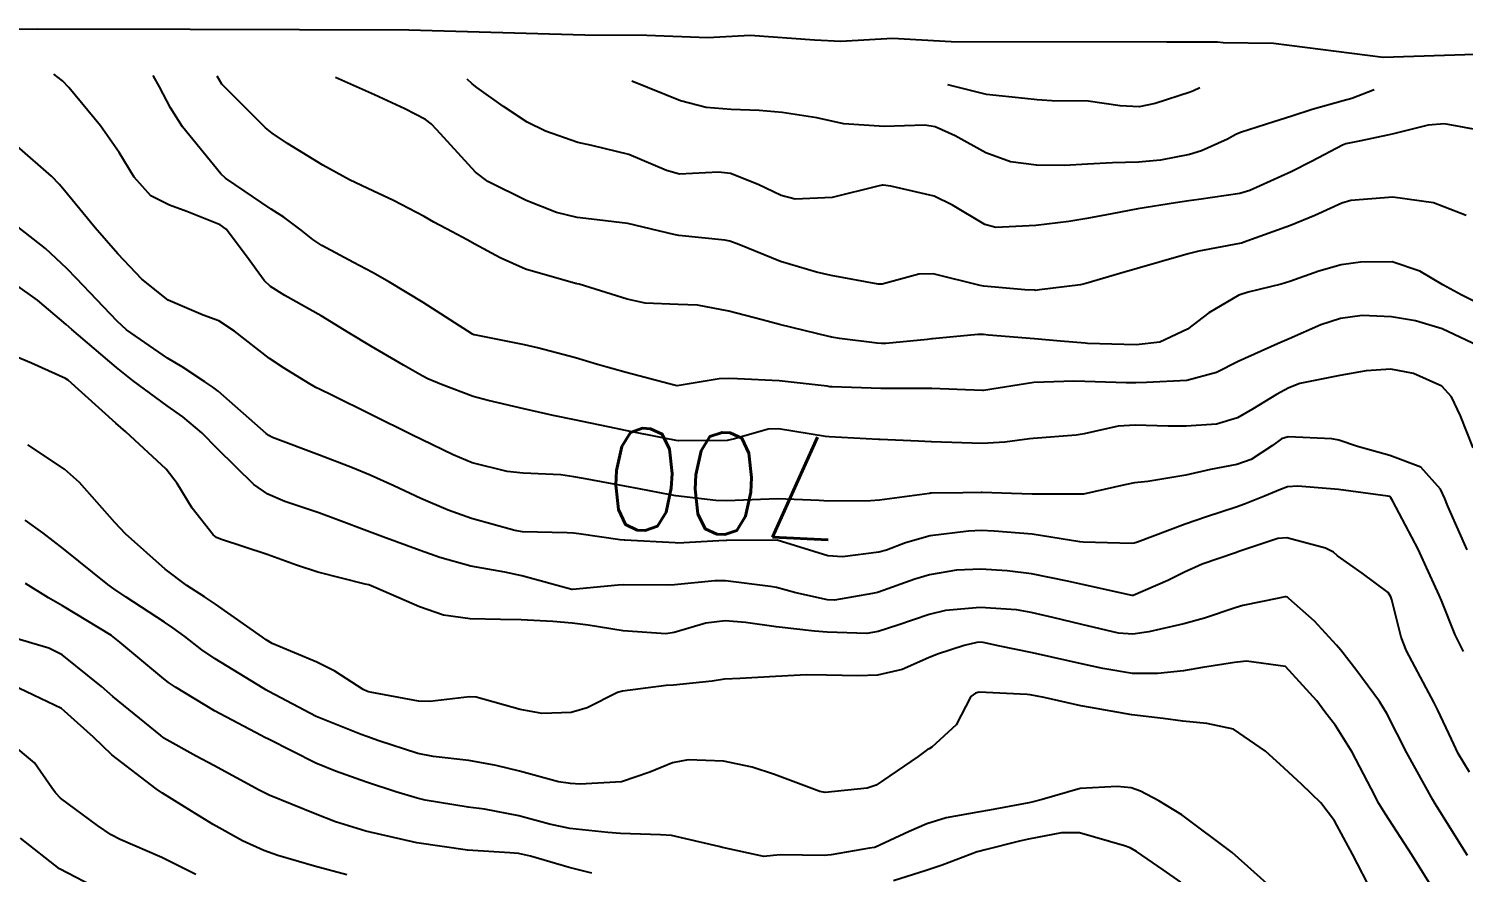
# Model space of a CAD drawing. Header units: metres. Extents: x 292545 to 299085, y 7450245 to 7463078.
# Drawn here: x 294622.7 to 294679, y 7462902.9 to 7462936 of the extents above; entities that cross this region are included whole.
import ezdxf
from ezdxf.enums import TextEntityAlignment as Align

# ---------------------------------------------------------------- set-up
doc = ezdxf.new("R2010")
doc.units = ezdxf.units.M
for name, color, linetype in [('Area', 45, 'Continuous'), ('Cotas', 45, 'Continuous'), ('Curvas de Nivel 1m', 11, 'Continuous'), ('Curvas de Nivel 5m', 15, 'Continuous')]:
    doc.layers.add(name, color=color, linetype=linetype)
doc.styles.add('Style-STANDARD', font='STANDARD.shx')

msp = doc.modelspace()

# ---------------------------------------------------------------- linework, layer by layer
at = {"layer": 'Area'}
msp.add_polyline3d([(294613.617, 7462935.879, 709.806), (294623.053, 7462935.99, 712.307), (294629.053, 7462935.97, 719.637), (294637.627, 7462935.94, 713.128), (294644.532, 7462935.749, 709.298), (294646.964, 7462935.739, 706.398), (294649.366, 7462935.645, 710.627), (294651.018, 7462935.741, 720.207), (294653.547, 7462935.557, 720.56), (294654.578, 7462935.504, 712.668), (294656.607, 7462935.622, 723.667), (294658.909, 7462935.489, 713.419), (294667.37, 7462935.48, 709.938), (294669.363, 7462935.471, 709.586), (294669.578, 7462935.453, 718.536), (294671.555, 7462935.425, 716.66), (294675.862, 7462934.869, 713.349), (294689.501, 7462935.318, 714.619)], dxfattribs=at)
at = {"layer": 'Curvas de Nivel 1m', "flags": 128}
for points, elevation in [([(294679.395, 7462919.537), (294678.895, 7462920.789), (294678.544, 7462921.546), (294678.157, 7462921.96), (294677.05, 7462922.455), (294676.163, 7462922.63), (294675.194, 7462922.558), (294674.161, 7462922.384), (294672.593, 7462922.059), (294672.156, 7462921.888), (294671.674, 7462921.635), (294670.728, 7462921.06), (294670.139, 7462920.72), (294669.325, 7462920.468), (294668.134, 7462920.383), (294667.423, 7462920.391), (294666.134, 7462920.432), (294665.456, 7462920.383), (294664.128, 7462920.087), (294663.813, 7462920.038), (294662.125, 7462919.901), (294661.982, 7462919.886), (294661.017, 7462919.757), (294660.122, 7462919.711), (294658.143, 7462919.77), (294658.123, 7462919.77), (294657.623, 7462919.795), (294656.124, 7462919.868), (294656.062, 7462919.872), (294654.125, 7462919.966), (294653.983, 7462919.983), (294652.129, 7462920.288), (294651.723, 7462920.272), (294650.407, 7462919.886), (294650.122, 7462919.833), (294648.219, 7462919.812), (294648.122, 7462919.825), (294647.651, 7462919.915), (294646.127, 7462920.223), (294645.769, 7462920.295), (294644.133, 7462920.633), (294643.297, 7462920.807), (294642.139, 7462921.072), (294640.744, 7462921.394), (294640.146, 7462921.554), (294638.907, 7462922.019), (294638.377, 7462922.248), (294638.156, 7462922.359), (294637.417, 7462922.781), (294636.168, 7462923.513), (294635.273, 7462924.059), (294634.183, 7462924.717), (294632.766, 7462925.52), (294632.199, 7462925.865), (294631.949, 7462926.103), (294631.258, 7462927.064), (294630.462, 7462928.118), (294630.225, 7462928.294), (294628.911, 7462928.821), (294628.232, 7462929.067), (294627.509, 7462929.424), (294626.845, 7462930.161), (294626.257, 7462931.124), (294625.524, 7462932.177), (294624.288, 7462933.682), (294624.035, 7462933.939), (294623.703, 7462934.2)], 701), ([(294679.585, 7462923.536), (294678.18, 7462924.21), (294677.135, 7462924.518), (294676.184, 7462924.685), (294675.038, 7462924.738), (294674.183, 7462924.62), (294673.421, 7462924.367), (294672.175, 7462923.815), (294671.717, 7462923.627), (294670.166, 7462922.925), (294669.322, 7462922.498), (294668.158, 7462922.181), (294666.572, 7462922.109), (294666.157, 7462922.096), (294665.77, 7462922.091), (294664.157, 7462922.142), (294663.725, 7462922.157), (294662.157, 7462922.105), (294660.177, 7462921.793), (294660.153, 7462921.791), (294660.133, 7462921.791), (294658.154, 7462921.863), (294658.079, 7462921.865), (294656.154, 7462921.87), (294654.246, 7462921.931), (294654.154, 7462921.938), (294654.039, 7462921.956), (294652.156, 7462922.171), (294650.522, 7462922.249), (294650.157, 7462922.26), (294649.807, 7462922.243), (294648.154, 7462921.976), (294648.086, 7462921.979), (294646.159, 7462922.501), (294645.029, 7462922.815), (294644.164, 7462923.072), (294642.675, 7462923.468), (294642.169, 7462923.582), (294640.202, 7462923.971), (294640.173, 7462923.976), (294640.157, 7462923.984), (294640.122, 7462924.001), (294638.191, 7462925.24), (294636.874, 7462926.043), (294636.207, 7462926.416), (294635.451, 7462926.817), (294634.217, 7462927.484), (294633.859, 7462927.715), (294633.4, 7462928.082), (294632.722, 7462928.587), (294632.231, 7462928.907), (294630.435, 7462930.118), (294630.245, 7462930.288), (294628.751, 7462932.135), (294628.28, 7462932.883), (294627.846, 7462933.704), (294627.593, 7462934.15)], 702), ([(294680.187, 7462924.898), (294678.923, 7462925.543), (294678.199, 7462925.939), (294677.298, 7462926.472), (294676.212, 7462926.838), (294674.977, 7462926.827), (294674.21, 7462926.72), (294673.339, 7462926.476), (294672.2, 7462926.062), (294671.861, 7462925.962), (294670.562, 7462925.644), (294670.192, 7462925.526), (294669.014, 7462924.832), (294668.178, 7462924.2), (294667.1, 7462923.686), (294666.172, 7462923.576), (294664.253, 7462923.638), (294664.172, 7462923.645), (294663.202, 7462923.73), (294662.174, 7462923.823), (294660.372, 7462923.964), (294660.175, 7462923.981), (294659.955, 7462923.992), (294658.173, 7462923.814), (294658.15, 7462923.813), (294657.982, 7462923.792), (294656.341, 7462923.639), (294656.171, 7462923.633), (294656.003, 7462923.645), (294654.529, 7462923.835), (294654.216, 7462923.882), (294654.173, 7462923.89), (294654.107, 7462923.907), (294652.178, 7462924.374), (294651.49, 7462924.56), (294650.188, 7462924.909), (294648.957, 7462925.137), (294648.192, 7462925.169), (294646.897, 7462925.218), (294646.195, 7462925.379), (294644.307, 7462925.958), (294644.224, 7462925.98), (294644.203, 7462925.985), (294644.171, 7462925.993), (294642.209, 7462926.545), (294641.211, 7462926.992), (294640.218, 7462927.538), (294639.923, 7462927.708), (294639.328, 7462928.013), (294638.605, 7462928.402), (294638.229, 7462928.623), (294637.029, 7462929.248), (294636.239, 7462929.611), (294635.302, 7462930.059), (294634.251, 7462930.629), (294632.868, 7462931.487), (294632.27, 7462931.883), (294632, 7462932.103), (294630.29, 7462933.817), (294630.103, 7462934.12)], 703), ([(294679.122, 7462928.653), (294678.237, 7462928.997), (294677.841, 7462929.158), (294676.241, 7462929.379), (294674.586, 7462929.25), (294674.238, 7462929.147), (294673.18, 7462928.664), (294672.229, 7462928.27), (294670.506, 7462927.646), (294670.298, 7462927.572), (294670.221, 7462927.554), (294668.624, 7462927.259), (294668.215, 7462927.154), (294667.075, 7462926.822), (294666.206, 7462926.578), (294665.532, 7462926.377), (294664.197, 7462925.983), (294663.979, 7462925.94), (294662.38, 7462925.738), (294662.212, 7462925.72), (294662.193, 7462925.721), (294662.174, 7462925.722), (294661.801, 7462925.746), (294660.195, 7462925.888), (294660.053, 7462925.914), (294658.202, 7462926.364), (294657.636, 7462926.361), (294656.195, 7462925.963), (294656.047, 7462925.961), (294654.2, 7462926.301), (294653.62, 7462926.428), (294652.208, 7462926.852), (294650.576, 7462927.518), (294650.221, 7462927.645), (294650.024, 7462927.686), (294648.223, 7462927.875), (294648.023, 7462927.912), (294646.227, 7462928.34), (294644.796, 7462928.519), (294644.229, 7462928.581), (294643.421, 7462928.778), (294642.236, 7462929.245), (294640.727, 7462929.995), (294640.248, 7462930.364), (294638.726, 7462932.023), (294638.499, 7462932.25), (294638.277, 7462932.421), (294637.473, 7462932.846), (294636.286, 7462933.394), (294634.753, 7462934.07)], 704), ([(294675.503, 7462933.59), (294674.633, 7462933.251), (294674.286, 7462933.156), (294673.077, 7462932.816), (294672.277, 7462932.55), (294671.57, 7462932.334), (294670.267, 7462931.917), (294670.081, 7462931.836), (294669.746, 7462931.655), (294668.726, 7462931.197), (294668.257, 7462931.058), (294667.118, 7462930.824), (294666.259, 7462930.749), (294665.24, 7462930.729), (294664.257, 7462930.673), (294663.362, 7462930.623), (294662.256, 7462930.629), (294661.243, 7462930.77), (294660.263, 7462931.112), (294659.071, 7462931.782), (294658.276, 7462932.139), (294657.87, 7462932.201), (294656.276, 7462932.152), (294654.703, 7462932.26), (294654.278, 7462932.341), (294653.64, 7462932.486), (294652.281, 7462932.698), (294651.372, 7462932.779), (294650.282, 7462932.824), (294649.29, 7462932.902), (294648.285, 7462933.162), (294646.383, 7462933.93)], 706), ([(294668.663, 7462933.67), (294668.413, 7462933.547), (294668.29, 7462933.498), (294666.91, 7462933.057), (294666.285, 7462932.918), (294665.54, 7462932.956), (294664.287, 7462933.143), (294662.863, 7462933.159), (294662.288, 7462933.202), (294661.794, 7462933.253), (294660.289, 7462933.406), (294658.773, 7462933.79)], 707), ([(294679.014, 7462911.545), (294678.692, 7462912.203), (294678.146, 7462913.549), (294678.055, 7462913.758), (294677.498, 7462914.989), (294677.231, 7462915.563), (294676.234, 7462917.445), (294676.166, 7462917.579), (294676.138, 7462917.614), (294676.103, 7462917.628), (294676.041, 7462917.643), (294674.106, 7462917.904), (294672.518, 7462918.035), (294672.107, 7462918.004), (294671.83, 7462917.909), (294671.209, 7462917.639), (294670.417, 7462917.328), (294670.096, 7462917.205), (294668.926, 7462916.826), (294668.092, 7462916.545), (294666.218, 7462915.831), (294666.084, 7462915.793), (294666, 7462915.785), (294664.084, 7462915.83), (294663.961, 7462915.844), (294662.087, 7462916.146), (294660.599, 7462916.273), (294660.088, 7462916.289), (294659.59, 7462916.273), (294658.086, 7462916.082), (294657.122, 7462915.804), (294656.37, 7462915.524), (294656.077, 7462915.449), (294654.644, 7462915.265), (294654.075, 7462915.294), (294652.247, 7462915.858), (294652.126, 7462915.903), (294652.083, 7462915.909), (294650.102, 7462915.908), (294650.083, 7462915.907), (294649.798, 7462915.893), (294648.189, 7462915.802), (294648.081, 7462915.805), (294646.102, 7462915.911), (294646.083, 7462915.912), (294645.919, 7462915.932), (294644.295, 7462916.166), (294644.085, 7462916.19), (294643.846, 7462916.202), (294642.086, 7462916.24), (294641.782, 7462916.288), (294640.091, 7462916.762), (294639.17, 7462917.09), (294638.098, 7462917.548), (294637.034, 7462918.041), (294636.107, 7462918.465), (294635.417, 7462918.753), (294634.121, 7462919.253), (294632.28, 7462919.949), (294632.132, 7462920.023), (294632.027, 7462920.101), (294630.149, 7462921.758), (294629.942, 7462921.914), (294629.629, 7462922.128), (294628.74, 7462922.722), (294628.162, 7462923.064), (294626.556, 7462924.166), (294626.178, 7462924.51), (294624.587, 7462926.186), (294624.207, 7462926.584), (294623.373, 7462927.361), (294622.289, 7462928.219)], 699), ([(294679.247, 7462906.812), (294678.801, 7462907.548), (294678.538, 7462908.101), (294678, 7462909.241), (294677.843, 7462909.562), (294677.653, 7462909.919), (294676.775, 7462911.573), (294676.568, 7462912.102), (294676.197, 7462913.578), (294676.162, 7462913.687), (294676.056, 7462913.861), (294675.037, 7462914.617), (294674.07, 7462915.297), (294673.907, 7462915.438), (294673.592, 7462915.607), (294672.079, 7462916.011), (294671.73, 7462915.982), (294670.706, 7462915.644), (294670.24, 7462915.48), (294670.071, 7462915.423), (294668.761, 7462914.975), (294668.068, 7462914.665), (294667.412, 7462914.331), (294666.054, 7462913.748), (294666.008, 7462913.747), (294664.06, 7462914.176), (294663.476, 7462914.311), (294662.066, 7462914.597), (294661.107, 7462914.715), (294660.068, 7462914.774), (294659.114, 7462914.733), (294658.064, 7462914.55), (294657.482, 7462914.378), (294656.054, 7462913.87), (294656.012, 7462913.862), (294655.82, 7462913.822), (294654.328, 7462913.559), (294654.05, 7462913.571), (294652.819, 7462913.852), (294652.056, 7462914.053), (294651.823, 7462914.097), (294650.059, 7462914.318), (294649.631, 7462914.323), (294648.057, 7462914.162), (294647.821, 7462914.148), (294646.056, 7462914.156), (294645.841, 7462914.148), (294644.053, 7462913.982), (294644.029, 7462913.985), (294642.061, 7462914.521), (294641.391, 7462914.659), (294640.066, 7462914.9), (294638.85, 7462915.239), (294638.075, 7462915.509), (294636.605, 7462916.045), (294636.085, 7462916.244), (294634.764, 7462916.744), (294634.092, 7462916.985), (294632.758, 7462917.432), (294632.099, 7462917.718), (294631.543, 7462918.106), (294630.124, 7462919.495), (294629.505, 7462920.129), (294628.758, 7462920.759), (294628.143, 7462921.189), (294626.813, 7462922.163), (294626.158, 7462922.688), (294624.398, 7462924.188), (294624.176, 7462924.386), (294623.063, 7462925.334), (294622.199, 7462925.95)], 698), ([(294679.17, 7462903.541), (294677.961, 7462905.456), (294677.9, 7462905.561), (294677.809, 7462905.717), (294676.787, 7462907.572), (294675.998, 7462909.113), (294675.72, 7462909.583), (294674.828, 7462910.784), (294674.197, 7462911.598), (294674.035, 7462911.798), (294673.165, 7462912.734), (294672.156, 7462913.628), (294672.101, 7462913.677), (294672.054, 7462913.693), (294671.996, 7462913.688), (294671.771, 7462913.633), (294670.352, 7462913.345), (294670.049, 7462913.264), (294668.85, 7462912.857), (294668.043, 7462912.629), (294666.66, 7462912.312), (294666.038, 7462912.225), (294665.477, 7462912.267), (294664.042, 7462912.607), (294662.897, 7462912.878), (294662.046, 7462913.076), (294661.477, 7462913.179), (294660.048, 7462913.274), (294658.681, 7462913.149), (294658.045, 7462912.999), (294656.813, 7462912.581), (294656.038, 7462912.327), (294655.604, 7462912.258), (294654.037, 7462912.298), (294653.541, 7462912.342), (294652.039, 7462912.515), (294650.842, 7462912.679), (294650.042, 7462912.75), (294649.281, 7462912.657), (294648.037, 7462912.291), (294647.71, 7462912.239), (294646.037, 7462912.362), (294644.663, 7462912.575), (294644.04, 7462912.661), (294643.28, 7462912.728), (294642.041, 7462912.79), (294641.229, 7462912.8), (294640.041, 7462912.822), (294638.992, 7462912.965), (294638.046, 7462913.297), (294636.334, 7462914.047), (294636.055, 7462914.156), (294635.914, 7462914.193), (294634.062, 7462914.653), (294633.222, 7462914.932), (294632.072, 7462915.347), (294630.244, 7462915.955), (294630.081, 7462916.022), (294629.956, 7462916.122), (294629.129, 7462917.17), (294628.542, 7462918.143), (294628.111, 7462918.705), (294626.522, 7462920.166), (294626.136, 7462920.505), (294624.256, 7462922.189), (294624.154, 7462922.254), (294622.817, 7462922.867), (294622.162, 7462923.143)], 697), ([(294677.918, 7462902.079), (294676.986, 7462903.569), (294675.957, 7462905.16), (294675.696, 7462905.583), (294675.385, 7462906.17), (294674.644, 7462907.593), (294673.993, 7462908.639), (294673.569, 7462909.177), (294673.258, 7462909.611), (294672.023, 7462910.955), (294670.499, 7462911.172), (294670.025, 7462911.112), (294668.77, 7462910.914), (294668.02, 7462910.79), (294667.022, 7462910.68), (294666.018, 7462910.684), (294664.858, 7462910.874), (294664.023, 7462911.065), (294662.331, 7462911.435), (294662.029, 7462911.502), (294660.821, 7462911.758), (294660.16, 7462911.894), (294660.034, 7462911.907), (294659.913, 7462911.892), (294659.425, 7462911.776), (294658.367, 7462911.447), (294658.026, 7462911.298), (294656.984, 7462910.84), (294656.015, 7462910.622), (294655.253, 7462910.589), (294654.021, 7462910.621), (294653.238, 7462910.63), (294652.02, 7462910.56), (294650.623, 7462910.485), (294650.019, 7462910.456), (294649.529, 7462910.384), (294648.016, 7462910.224), (294647.724, 7462910.205), (294646.013, 7462909.984), (294645.82, 7462909.933), (294644.624, 7462909.33), (294644.001, 7462909.147), (294642.859, 7462909.112), (294642.002, 7462909.271), (294640.267, 7462909.749), (294640.009, 7462909.767), (294638.453, 7462909.579), (294638.006, 7462909.595), (294636.109, 7462909.952), (294636.012, 7462909.977), (294635.835, 7462910.053), (294634.723, 7462910.772), (294634.023, 7462911.126), (294632.268, 7462911.86), (294632.032, 7462911.997), (294631.882, 7462912.102), (294630.046, 7462913.401), (294629.611, 7462913.689), (294628.917, 7462914.137), (294628.062, 7462914.777), (294626.504, 7462916.166), (294626.087, 7462916.608), (294624.71, 7462918.184), (294624.111, 7462918.706), (294622.683, 7462919.654)], 696), ([(294671.916, 7462901.889), (294669.933, 7462903.65), (294667.955, 7462905.137), (294667.054, 7462905.684), (294666.337, 7462906.065), (294665.968, 7462906.194), (294665.427, 7462906.247), (294663.967, 7462906.17), (294662.477, 7462905.742), (294662.078, 7462905.632), (294661.961, 7462905.607), (294660.409, 7462905.313), (294659.955, 7462905.235), (294658.711, 7462905.023), (294657.948, 7462904.78), (294657.266, 7462904.477), (294655.934, 7462903.871), (294655.897, 7462903.857), (294655.704, 7462903.822), (294654.205, 7462903.563), (294653.93, 7462903.538), (294652.219, 7462903.569), (294651.93, 7462903.534), (294651.559, 7462903.495), (294649.933, 7462903.853), (294649.797, 7462903.891), (294647.939, 7462904.324), (294647.505, 7462904.349), (294645.94, 7462904.405), (294645.434, 7462904.444), (294643.943, 7462904.602), (294643.145, 7462904.768), (294641.95, 7462905.09), (294640.599, 7462905.355), (294639.954, 7462905.441), (294638.273, 7462905.712), (294637.96, 7462905.784), (294637.115, 7462906.038), (294635.967, 7462906.418), (294634.746, 7462906.844), (294633.974, 7462907.168), (294632.123, 7462908.099), (294631.984, 7462908.176), (294631.84, 7462908.247), (294629.999, 7462909.218), (294628.476, 7462910.143), (294628.2, 7462910.333), (294628.016, 7462910.476), (294626.287, 7462911.911), (294626.032, 7462912.122), (294625.963, 7462912.171), (294624.044, 7462913.339), (294623.495, 7462913.646), (294622.592, 7462914.212)], 694), ([(294644.815, 7462902.84), (294643.924, 7462903.065), (294642.397, 7462903.506), (294641.929, 7462903.623), (294641.592, 7462903.648), (294639.93, 7462903.743), (294637.943, 7462904.03), (294635.947, 7462904.495), (294634.745, 7462904.862), (294633.954, 7462905.168), (294632.149, 7462905.91), (294631.962, 7462905.994), (294631.754, 7462906.102), (294629.972, 7462907.067), (294629.284, 7462907.439), (294628.02, 7462908.149), (294627.983, 7462908.176), (294627.893, 7462908.242), (294626.007, 7462909.775), (294625.562, 7462910.175), (294624.025, 7462911.418), (294623.506, 7462911.676), (294622.032, 7462912.114)], 693), ([(294635.2, 7462902.784), (294633.929, 7462903.12), (294632.493, 7462903.536), (294631.937, 7462903.729), (294631.101, 7462904.108), (294629.949, 7462904.758), (294629.104, 7462905.282), (294627.961, 7462905.981), (294627.713, 7462906.152), (294625.976, 7462907.485), (294625.255, 7462908.177), (294624, 7462909.313), (294622.08, 7462910.219)], 692), ([(294629.264, 7462902.789), (294627.933, 7462903.463), (294626.305, 7462904.166), (294625.945, 7462904.353), (294625.413, 7462904.711), (294623.959, 7462905.795), (294623.763, 7462905.995), (294623.622, 7462906.195), (294622.942, 7462907.175), (294621.98, 7462907.977)], 691), ([(294667.921, 7462902.489), (294667.223, 7462902.978), (294666.18, 7462903.696), (294665.935, 7462903.84), (294665.714, 7462903.924), (294663.944, 7462904.431), (294663.24, 7462904.434), (294661.939, 7462904.179), (294661.587, 7462904.105), (294660.239, 7462903.767), (294660, 7462903.701), (294659.932, 7462903.677), (294658.55, 7462903.161), (294657.925, 7462902.954), (294656.651, 7462902.54)], 693)]:
    msp.add_lwpolyline(points, dxfattribs=dict(at, elevation=elevation))
at = {"layer": 'Curvas de Nivel 5m', "flags": 128}
for points, elevation in [([(294679.838, 7462931.966), (294678.273, 7462932.25), (294677.623, 7462932.209), (294676.267, 7462931.866), (294676.034, 7462931.815), (294674.981, 7462931.593), (294674.395, 7462931.466), (294674.261, 7462931.416), (294673.077, 7462930.789), (294672.25, 7462930.377), (294670.635, 7462929.644), (294670.242, 7462929.523), (294668.621, 7462929.284), (294668.239, 7462929.231), (294667.709, 7462929.149), (294666.235, 7462928.924), (294665.214, 7462928.729), (294664.231, 7462928.543), (294663.532, 7462928.425), (294662.228, 7462928.266), (294660.657, 7462928.193), (294660.228, 7462928.306), (294658.961, 7462929.058), (294658.239, 7462929.412), (294656.546, 7462929.807), (294656.244, 7462929.854), (294656.203, 7462929.851), (294656.035, 7462929.813), (294654.238, 7462929.367), (294652.789, 7462929.302), (294652.239, 7462929.445), (294651.332, 7462929.869), (294650.249, 7462930.304), (294649.784, 7462930.353), (294648.249, 7462930.285), (294647.741, 7462930.425), (294646.26, 7462931.054), (294644.809, 7462931.408), (294644.266, 7462931.525), (294642.988, 7462931.973), (294642.276, 7462932.326), (294641.338, 7462932.933), (294640.29, 7462933.684), (294640.117, 7462933.828), (294639.923, 7462934.01)], 705), ([(294679.155, 7462915.539), (294678.401, 7462917.245), (294678.274, 7462917.548), (294678.107, 7462917.919), (294677.334, 7462918.781), (294676.119, 7462919.236), (294674.847, 7462919.593), (294674.127, 7462919.84), (294673.843, 7462919.888), (294672.128, 7462919.975), (294671.866, 7462919.893), (294671.515, 7462919.636), (294670.679, 7462919.082), (294670.115, 7462918.885), (294669.08, 7462918.694), (294668.111, 7462918.467), (294666.629, 7462918.213), (294666.108, 7462918.159), (294665.726, 7462918.084), (294664.103, 7462917.72), (294662.122, 7462917.721), (294662.103, 7462917.726), (294662.086, 7462917.723), (294661.27, 7462917.753), (294660.124, 7462917.79), (294660.103, 7462917.789), (294660.084, 7462917.79), (294659.37, 7462917.777), (294658.132, 7462917.76), (294658.103, 7462917.755), (294658.058, 7462917.747), (294656.1, 7462917.491), (294655.74, 7462917.456), (294654.099, 7462917.44), (294653.724, 7462917.469), (294652.1, 7462917.532), (294651.761, 7462917.527), (294650.099, 7462917.464), (294649.68, 7462917.476), (294648.1, 7462917.657), (294647.878, 7462917.69), (294646.665, 7462917.924), (294646.104, 7462918.032), (294644.482, 7462918.33), (294644.107, 7462918.407), (294643.595, 7462918.478), (294642.109, 7462918.544), (294641.487, 7462918.609), (294640.112, 7462918.953), (294639.367, 7462919.263), (294638.121, 7462919.862), (294637.769, 7462920.034), (294636.135, 7462920.85), (294634.603, 7462921.609), (294634.15, 7462921.824), (294633.985, 7462921.906), (294633.692, 7462922.077), (294632.731, 7462922.664), (294632.162, 7462923.044), (294630.788, 7462924.114), (294630.179, 7462924.517), (294629.561, 7462924.751), (294628.191, 7462925.337), (294627.155, 7462926.16), (294626.213, 7462927.154), (294625.315, 7462928.179), (294624.236, 7462929.5), (294623.917, 7462929.873), (294623.6, 7462930.2), (294622.26, 7462931.383)], 700), ([(294675.452, 7462902.05), (294674.662, 7462903.593), (294673.952, 7462904.896), (294673.418, 7462905.608), (294672.674, 7462906.324), (294671.976, 7462906.962), (294671.247, 7462907.637), (294669.991, 7462908.502), (294668.937, 7462908.717), (294667.994, 7462908.808), (294667.23, 7462908.916), (294665.997, 7462909.062), (294664.375, 7462909.341), (294664, 7462909.419), (294662.558, 7462909.734), (294662.004, 7462909.844), (294661.89, 7462909.857), (294660.006, 7462909.943), (294659.86, 7462909.916), (294659.676, 7462909.773), (294659.103, 7462908.668), (294658.156, 7462907.788), (294658.041, 7462907.731), (294657.982, 7462907.7), (294657.613, 7462907.429), (294655.968, 7462906.303), (294655.615, 7462906.175), (294653.965, 7462906.005), (294653.762, 7462906.045), (294651.971, 7462906.712), (294651.103, 7462907.002), (294649.976, 7462907.242), (294648.592, 7462907.289), (294647.976, 7462907.182), (294647.083, 7462906.808), (294645.968, 7462906.425), (294644.35, 7462906.338), (294643.967, 7462906.361), (294643.496, 7462906.436), (294641.972, 7462906.846), (294641.057, 7462907.077), (294639.976, 7462907.27), (294638.579, 7462907.422), (294637.978, 7462907.546), (294636.448, 7462908.045), (294635.985, 7462908.207), (294635.758, 7462908.282), (294633.997, 7462908.993), (294632.139, 7462909.971), (294632.012, 7462910.043), (294631.909, 7462910.101), (294630.024, 7462911.261), (294629.512, 7462911.612), (294628.835, 7462912.138), (294628.37, 7462912.479), (294628.038, 7462912.695), (294626.532, 7462913.681), (294626.051, 7462914), (294625.817, 7462914.172), (294624.074, 7462915.571), (294623.269, 7462916.202), (294622.579, 7462916.704)], 695), ([(294625.524, 7462902.176), (294623.925, 7462903.01), (294622.392, 7462904.213)], 690)]:
    msp.add_lwpolyline(points, dxfattribs=dict(at, elevation=elevation))

# ---------------------------------------------------------------- texts
at = {"layer": 'Cotas', "style": 'Style-STANDARD'}
msp.add_text('700', height=4, rotation=177.0295, dxfattribs=at).set_placement((294649.971, 7462918.14, 700), align=Align.MIDDLE_CENTER)

doc.saveas('drawing.dxf')
